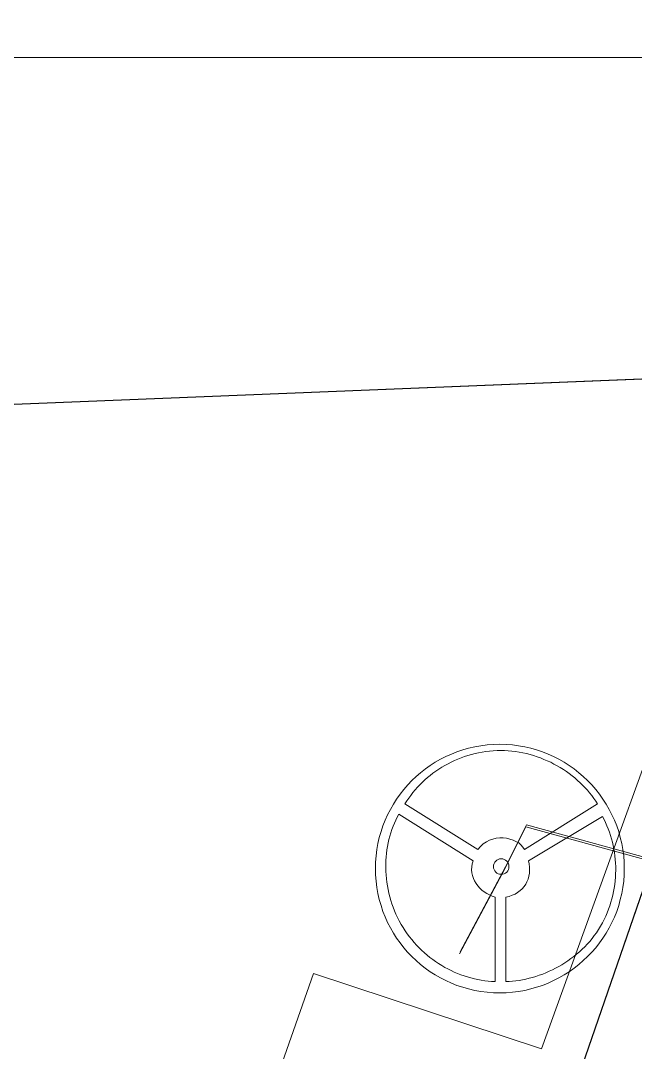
# Model space of a CAD drawing. Header units: millimetres. Extents: x 519 to 9564855, y -810 to 5021775.
# Drawn here: x 9533446.1 to 9533497.5, y 4998916.9 to 4999003.1 of the extents above; entities that cross this region are included whole.
import ezdxf

# ---------------------------------------------------------------- set-up
doc = ezdxf.new("R2010")
doc.units = ezdxf.units.MM
doc.header["$LTSCALE"] = 2
doc.header["$MEASUREMENT"] = 0
doc.layers.add('GRID_PULKOVO', color=7, linetype='Continuous')
for name, color, linetype, lineweight in [('PPLINE_GAS', 4, 'GAS_LINE', 30), ('SteamInjInfrastructure', 25, 'Continuous', 100), ('Электро', 1, 'Continuous', 30), ('Электроснаб', 1, 'Continuous', 18), ('Электроснабжене', 1, 'Continuous', 18)]:
    doc.layers.add(name, color=color, linetype=linetype, lineweight=lineweight)
doc.styles.add('92051501$0$STANDARD', font='simplex.shx')
doc.linetypes.add('GAS_LINE', pattern='A,0.5,-0.2,["G",92051501$0$STANDARD,S=0.1,R=0,X=-0.1,Y=-0.05],-0.05', length=0.75)
doc.linetypes.add('STM_LINE', pattern='A,0.5,-0.2,["S",92051501$0$STANDARD,S=0.1,R=0,X=-0.1,Y=-0.05],-0.05', length=0.75)

msp = doc.modelspace()

# ---------------------------------------------------------------- linework, layer by layer
at = {"layer": 'GRID_PULKOVO', "lineweight": 0}
msp.add_line((9533000, 4999000), (9548000, 4999000), dxfattribs=at)
at = {"layer": 'PPLINE_GAS', "lineweight": 0, "ltscale": 25}
for p, q in [((9533561.77422, 4999117.0199), (9533489.61515, 4998917.1775)), ((9533470.58211, 4998923.4759), (9533447.85692, 4998858.3216)), ((9533489.61515, 4998917.1775), (9533470.58211, 4998923.4759))]:
    msp.add_line(p, q, dxfattribs=at)
at = {"layer": 'SteamInjInfrastructure', "color": 6, "linetype": 'STM_LINE', "lineweight": 0, "ltscale": 15}
for p, q in [((9533482.56686, 4998942.00134, 0), (9533483.05504, 4998942.16751, 0)), ((9533483.05504, 4998942.16751, 0), (9533483.54322, 4998942.30252, 0)), ((9533483.54322, 4998942.30252, 0), (9533484.05217, 4998942.42714, 0)), ((9533484.05217, 4998942.42714, 0), (9533484.56113, 4998942.51022, 0)), ((9533484.56113, 4998942.51022, 0), (9533485.08046, 4998942.58291, 0)), ((9533485.08046, 4998942.58291, 0), (9533485.61019, 4998942.62443, 0)), ((9533485.61019, 4998942.62443, 0), (9533486.1503, 4998942.6348, 0)), ((9533486.1503, 4998942.6348, 0), (9533486.68002, 4998942.6244, 0)), ((9533486.68002, 4998942.6244, 0), (9533487.19935, 4998942.58283, 0)), ((9533487.19935, 4998942.58283, 0), (9533487.71869, 4998942.5101, 0)), ((9533487.71869, 4998942.5101, 0), (9533488.22763, 4998942.42699, 0)), ((9533488.22763, 4998942.42699, 0), (9533488.72619, 4998942.30233, 0)), ((9533488.72619, 4998942.30233, 0), (9533489.21436, 4998942.16729, 0)), ((9533489.21436, 4998942.16729, 0), (9533489.70253, 4998942.00108, 0)), ((9533480.74915, 4998941.12893, 0), (9533481.1854, 4998941.37819, 0)), ((9533481.1854, 4998941.37819, 0), (9533481.63204, 4998941.60668, 0)), ((9533481.63204, 4998941.60668, 0), (9533482.09945, 4998941.8144, 0)), ((9533482.09945, 4998941.8144, 0), (9533482.56686, 4998942.00134, 0)), ((9533482.6322, 4998941.39165), (9533482.36215, 4998941.26701)), ((9533482.91264, 4998941.5059), (9533482.6322, 4998941.39165)), ((9533483.20347, 4998941.59938), (9533482.91264, 4998941.5059)), ((9533483.48391, 4998941.69286), (9533483.20347, 4998941.59938)), ((9533483.78513, 4998941.78635), (9533483.48391, 4998941.69286)), ((9533484.07596, 4998941.85905), (9533483.78513, 4998941.78635)), ((9533484.37717, 4998941.92137), (9533484.07596, 4998941.85905)), ((9533484.67838, 4998941.97331), (9533484.37717, 4998941.92137)), ((9533484.9796, 4998942.02524), (9533484.67838, 4998941.97331)), ((9533485.2912, 4998942.0564), (9533484.9796, 4998942.02524)), ((9533485.6028, 4998942.08756), (9533485.2912, 4998942.0564)), ((9533485.9144, 4998942.09795), (9533485.6028, 4998942.08756)), ((9533486.226, 4998942.10833), (9533485.9144, 4998942.09795)), ((9533486.53761, 4998942.09795), (9533486.226, 4998942.10833)), ((9533486.84921, 4998942.08756), (9533486.53761, 4998942.09795)), ((9533487.16081, 4998942.0564), (9533486.84921, 4998942.08756)), ((9533487.46202, 4998942.02524), (9533487.16081, 4998942.0564)), ((9533487.77362, 4998941.97331), (9533487.46202, 4998942.02524)), ((9533488.07484, 4998941.91099), (9533487.77362, 4998941.97331)), ((9533488.37605, 4998941.84867), (9533488.07484, 4998941.91099)), ((9533488.67727, 4998941.76557), (9533488.37605, 4998941.84867)), ((9533488.9681, 4998941.68248), (9533488.67727, 4998941.76557)), ((9533489.25892, 4998941.589), (9533488.9681, 4998941.68248)), ((9533489.54975, 4998941.48513), (9533489.25892, 4998941.589)), ((9533489.83019, 4998941.37088), (9533489.54975, 4998941.48513)), ((9533489.70253, 4998942.00108, 0), (9533490.16992, 4998941.81411, 0)), ((9533490.11063, 4998941.24624), (9533489.83019, 4998941.37088)), ((9533490.16992, 4998941.81411, 0), (9533490.62693, 4998941.60635, 0)), ((9533490.62693, 4998941.60635, 0), (9533491.07355, 4998941.37783, 0)), ((9533491.07355, 4998941.37783, 0), (9533491.50978, 4998941.12853, 0)), ((9533479.53388, 4998940.25649, 0), (9533479.92858, 4998940.56807, 0)), ((9533479.92858, 4998940.56807, 0), (9533480.33367, 4998940.85889, 0)), ((9533480.33367, 4998940.85889, 0), (9533480.74915, 4998941.12893, 0)), ((9533481.05342, 4998940.55033), (9533480.80414, 4998940.38414)), ((9533481.3027, 4998940.71651), (9533481.05342, 4998940.55033)), ((9533481.56237, 4998940.86193), (9533481.3027, 4998940.71651)), ((9533481.82204, 4998941.00734), (9533481.56237, 4998940.86193)), ((9533482.09209, 4998941.14237), (9533481.82204, 4998941.00734)), ((9533482.36215, 4998941.26701), (9533482.09209, 4998941.14237)), ((9533490.39108, 4998941.1216), (9533490.11063, 4998941.24624)), ((9533490.66113, 4998940.97618), (9533490.39108, 4998941.1216)), ((9533490.93118, 4998940.83077), (9533490.66113, 4998940.97618)), ((9533491.19085, 4998940.68535), (9533490.93118, 4998940.83077)), ((9533491.45052, 4998940.51917), (9533491.19085, 4998940.68535)), ((9533491.6998, 4998940.35298), (9533491.45052, 4998940.51917)), ((9533491.50978, 4998941.12853, 0), (9533491.93563, 4998940.85846, 0)), ((9533491.93563, 4998940.85846, 0), (9533492.3407, 4998940.56762, 0)), ((9533492.3407, 4998940.56762, 0), (9533492.73538, 4998940.256, 0)), ((9533478.45362, 4998939.22824, 0), (9533478.79639, 4998939.59176, 0)), ((9533478.79639, 4998939.59176, 0), (9533479.15994, 4998939.93451, 0)), ((9533479.15994, 4998939.93451, 0), (9533479.53388, 4998940.25649, 0)), ((9533479.89011, 4998939.65707), (9533479.67199, 4998939.44934)), ((9533480.10823, 4998939.84403), (9533479.89011, 4998939.65707)), ((9533480.33674, 4998940.03099), (9533480.10823, 4998939.84403)), ((9533480.56525, 4998940.21795), (9533480.33674, 4998940.03099)), ((9533480.80414, 4998940.38414), (9533480.56525, 4998940.21795)), ((9533491.9387, 4998940.17641), (9533491.6998, 4998940.35298)), ((9533492.17759, 4998939.99983), (9533491.9387, 4998940.17641)), ((9533492.41648, 4998939.81287), (9533492.17759, 4998939.99983)), ((9533492.63461, 4998939.61552), (9533492.41648, 4998939.81287)), ((9533492.85273, 4998939.41818), (9533492.63461, 4998939.61552)), ((9533492.73538, 4998940.256, 0), (9533493.10929, 4998939.934, 0)), ((9533493.10929, 4998939.934, 0), (9533493.47282, 4998939.59123, 0)), ((9533493.47282, 4998939.59123, 0), (9533493.81556, 4998939.22768, 0)), ((9533477.82, 4998938.45965, 0), (9533478.12123, 4998938.85433, 0)), ((9533478.12123, 4998938.85433, 0), (9533478.45362, 4998939.22824, 0)), ((9533479.07995, 4998938.81575), (9533478.89299, 4998938.58724)), ((9533479.26691, 4998939.03387), (9533479.07995, 4998938.81575)), ((9533479.46426, 4998939.2416), (9533479.26691, 4998939.03387)), ((9533479.67199, 4998939.44934), (9533479.46426, 4998939.2416)), ((9533493.06046, 4998939.21044), (9533492.85273, 4998939.41818)), ((9533493.26819, 4998939.00271), (9533493.06046, 4998939.21044)), ((9533493.45516, 4998938.78459), (9533493.26819, 4998939.00271)), ((9533493.64212, 4998938.56647), (9533493.45516, 4998938.78459)), ((9533493.81556, 4998939.22768, 0), (9533494.14793, 4998938.85375, 0)), ((9533494.14793, 4998938.85375, 0), (9533494.45951, 4998938.45904, 0)), ((9533477.25909, 4998937.62873, 0), (9533477.52916, 4998938.05458, 0)), ((9533477.52916, 4998938.05458, 0), (9533477.82, 4998938.45965, 0)), ((9533478.38404, 4998937.89133), (9533478.22824, 4998937.64205)), ((9533478.53984, 4998938.13022), (9533478.38404, 4998937.89133)), ((9533478.71641, 4998938.35873), (9533478.53984, 4998938.13022)), ((9533478.89299, 4998938.58724), (9533478.71641, 4998938.35873)), ((9533493.81869, 4998938.33796), (9533493.64212, 4998938.56647)), ((9533493.98488, 4998938.10945), (9533493.81869, 4998938.33796)), ((9533494.15106, 4998937.88094), (9533493.98488, 4998938.10945)), ((9533494.29648, 4998937.64205), (9533494.15106, 4998937.88094)), ((9533494.45951, 4998938.45904, 0), (9533494.75033, 4998938.05395, 0)), ((9533494.75033, 4998938.05395, 0), (9533495.02036, 4998937.62808, 0)), ((9533476.78127, 4998936.74588, 0), (9533477.00979, 4998937.1925, 0)), ((9533477.00979, 4998937.1925, 0), (9533477.25909, 4998937.62873, 0)), ((9533478.22824, 4998937.64205), (9533484.31485, 4998933.83013)), ((9533488.20987, 4998933.83013), (9533494.29648, 4998937.64205)), ((9533495.02036, 4998937.62808, 0), (9533495.26963, 4998937.19183, 0)), ((9533495.26963, 4998937.19183, 0), (9533495.49812, 4998936.7452, 0)), ((9533476.38654, 4998935.81109, 0), (9533476.57352, 4998936.28887, 0)), ((9533476.57352, 4998936.28887, 0), (9533476.78127, 4998936.74588, 0)), ((9533477.45639, 4998936.29923, 0), (9533477.34213, 4998936.03956, 0)), ((9533477.58104, 4998936.5485, 0), (9533477.45639, 4998936.29923, 0)), ((9533477.71607, 4998936.79778, 0), (9533477.58104, 4998936.5485, 0)), ((9533483.9168, 4998932.90254, 0), (9533477.71607, 4998936.79778, 0)), ((9533494.70873, 4998936.58942, 0), (9533488.53888, 4998932.90237, 0)), ((9533494.84374, 4998936.34014, 0), (9533494.70873, 4998936.58942, 0)), ((9533494.96837, 4998936.08046, 0), (9533494.84374, 4998936.34014, 0)), ((9533495.49812, 4998936.7452, 0), (9533495.71623, 4998936.28817, 0)), ((9533495.71623, 4998936.28817, 0), (9533495.90317, 4998935.81038, 0)), ((9533476.08529, 4998934.83475, 0), (9533476.23072, 4998935.33331, 0)), ((9533476.23072, 4998935.33331, 0), (9533476.38654, 4998935.81109, 0)), ((9533477.13437, 4998935.50985, 0), (9533477.04088, 4998935.22941, 0)), ((9533477.23825, 4998935.7799, 0), (9533477.13437, 4998935.50985, 0)), ((9533477.34213, 4998936.03956, 0), (9533477.23825, 4998935.7799, 0)), ((9533488.32959, 4998935.74387, 0), (9533486.57146, 4998932.22093, 0)), ((9533488.364, 4998935.903), (9533486.606, 4998932.38)), ((9533499.06646, 4998932.78376, 0), (9533488.32959, 4998935.74387, 0)), ((9533499.10098, 4998932.94329), (9533488.364, 4998935.903)), ((9533495.08262, 4998935.81041, 0), (9533494.96837, 4998936.08046, 0)), ((9533495.19686, 4998935.55073, 0), (9533495.08262, 4998935.81041, 0)), ((9533495.29033, 4998935.28068, 0), (9533495.19686, 4998935.55073, 0)), ((9533495.3838, 4998935.00023, 0), (9533495.29033, 4998935.28068, 0)), ((9533495.90317, 4998935.81038, 0), (9533496.06934, 4998935.33258, 0)), ((9533496.06934, 4998935.33258, 0), (9533496.20435, 4998934.83401, 0)), ((9533475.97102, 4998934.33619, 0), (9533476.08529, 4998934.83475, 0)), ((9533476.88506, 4998934.66853, 0), (9533476.82273, 4998934.38809, 0)), ((9533476.95778, 4998934.95936, 0), (9533476.88506, 4998934.66853, 0)), ((9533477.04088, 4998935.22941, 0), (9533476.95778, 4998934.95936, 0)), ((9533484.76148, 4998934.29753), (9533485.02115, 4998934.4741)), ((9533485.02115, 4998934.4741), (9533485.28081, 4998934.60913)), ((9533485.28081, 4998934.60913), (9533485.56126, 4998934.70261)), ((9533485.56126, 4998934.70261), (9533485.85208, 4998934.77532)), ((9533485.85208, 4998934.77532), (9533486.14291, 4998934.80648)), ((9533486.14291, 4998934.80648), (9533486.43374, 4998934.80648)), ((9533486.43374, 4998934.80648), (9533486.71418, 4998934.77532)), ((9533486.71418, 4998934.77532), (9533486.99462, 4998934.713)), ((9533486.99462, 4998934.713), (9533487.25429, 4998934.6299)), ((9533487.25429, 4998934.6299), (9533487.49318, 4998934.51565)), ((9533487.49318, 4998934.51565), (9533487.72169, 4998934.38062)), ((9533495.46689, 4998934.71979, 0), (9533495.3838, 4998935.00023, 0)), ((9533495.53958, 4998934.43934, 0), (9533495.46689, 4998934.71979, 0)), ((9533495.61228, 4998934.1589, 0), (9533495.53958, 4998934.43934, 0)), ((9533496.20435, 4998934.83401, 0), (9533496.31858, 4998934.33545, 0)), ((9533475.81518, 4998933.30791, 0), (9533475.87752, 4998933.82725, 0)), ((9533475.87752, 4998933.82725, 0), (9533475.97102, 4998934.33619, 0)), ((9533476.71884, 4998933.80644, 0), (9533476.68767, 4998933.51562, 0)), ((9533476.77079, 4998934.09727, 0), (9533476.71884, 4998933.80644, 0)), ((9533476.82273, 4998934.38809, 0), (9533476.77079, 4998934.09727, 0)), ((9533484.31485, 4998933.83013), (9533484.52258, 4998934.07941)), ((9533484.52258, 4998934.07941), (9533484.76148, 4998934.29753)), ((9533487.72169, 4998934.38062), (9533487.90865, 4998934.21443)), ((9533487.90865, 4998934.21443), (9533488.07484, 4998934.03786)), ((9533488.07484, 4998934.03786), (9533488.20987, 4998933.83013)), ((9533495.6642, 4998933.86807, 0), (9533495.61228, 4998934.1589, 0)), ((9533495.71613, 4998933.58763, 0), (9533495.6642, 4998933.86807, 0)), ((9533495.74728, 4998933.2968, 0), (9533495.71613, 4998933.58763, 0)), ((9533496.31858, 4998934.33545, 0), (9533496.41204, 4998933.8265, 0)), ((9533496.41204, 4998933.8265, 0), (9533496.48473, 4998933.30716, 0)), ((9533475.76321, 4998932.24847, 0), (9533475.77361, 4998932.77819, 0)), ((9533475.77361, 4998932.77819, 0), (9533475.81518, 4998933.30791, 0)), ((9533476.63572, 4998932.91319, 0), (9533476.62532, 4998932.61197, 0)), ((9533476.6565, 4998933.2144, 0), (9533476.63572, 4998932.91319, 0)), ((9533476.68767, 4998933.51562, 0), (9533476.6565, 4998933.2144, 0)), ((9533483.84408, 4998932.64287, 0), (9533483.9168, 4998932.90254, 0)), ((9533485.72744, 4998932.77068), (9533485.66512, 4998932.66681)), ((9533485.80015, 4998932.87455), (9533485.72744, 4998932.77068)), ((9533485.90402, 4998932.94725), (9533485.80015, 4998932.87455)), ((9533486.00788, 4998933.00957), (9533485.90402, 4998932.94725)), ((9533486.13252, 4998933.05112), (9533486.00788, 4998933.00957)), ((9533486.26755, 4998933.06151), (9533486.13252, 4998933.05112)), ((9533486.40258, 4998933.05112), (9533486.26755, 4998933.06151)), ((9533486.51683, 4998933.00957), (9533486.40258, 4998933.05112)), ((9533486.63109, 4998932.94725), (9533486.51683, 4998933.00957)), ((9533486.72457, 4998932.87455), (9533486.63109, 4998932.94725)), ((9533486.80766, 4998932.77068), (9533486.72457, 4998932.87455)), ((9533486.85959, 4998932.66681), (9533486.80766, 4998932.77068)), ((9533488.53888, 4998932.90237, 0), (9533488.60119, 4998932.63231, 0)), ((9533495.77843, 4998932.99558, 0), (9533495.74728, 4998933.2968, 0)), ((9533495.79919, 4998932.70475, 0), (9533495.77843, 4998932.99558, 0)), ((9533495.81995, 4998932.41393, 0), (9533495.79919, 4998932.70475, 0)), ((9533496.48473, 4998933.30716, 0), (9533496.52626, 4998932.77744, 0)), ((9533496.52626, 4998932.77744, 0), (9533496.53663, 4998932.24771, 0)), ((9533475.77357, 4998931.70836, 0), (9533475.76321, 4998932.24847, 0)), ((9533476.62532, 4998932.61197, 0), (9533476.62531, 4998932.31076, 0)), ((9533476.62531, 4998932.31076, 0), (9533476.63568, 4998932.00954, 0)), ((9533476.63568, 4998932.00954, 0), (9533476.65644, 4998931.70833, 0)), ((9533486.57146, 4998932.22093, 0), (9533482.7902, 4998925.11707, 0)), ((9533486.606, 4998932.38), (9533482.825, 4998925.276)), ((9533483.79213, 4998932.14431, 0), (9533483.80253, 4998932.39359, 0)), ((9533483.81289, 4998931.89503, 0), (9533483.79213, 4998932.14431, 0)), ((9533483.80253, 4998932.39359, 0), (9533483.84408, 4998932.64287, 0)), ((9533483.86482, 4998931.65613, 0), (9533483.81289, 4998931.89503, 0)), ((9533485.62358, 4998932.54217), (9533485.61319, 4998932.40715)), ((9533485.61319, 4998932.40715), (9533485.62358, 4998932.27212)), ((9533485.66512, 4998932.66681), (9533485.62358, 4998932.54217)), ((9533485.62358, 4998932.27212), (9533485.66512, 4998932.15786)), ((9533485.66512, 4998932.15786), (9533485.72744, 4998932.04361)), ((9533485.72744, 4998932.04361), (9533485.80015, 4998931.95013)), ((9533485.80015, 4998931.95013), (9533485.90402, 4998931.86704)), ((9533485.90402, 4998931.86704), (9533486.00788, 4998931.8151)), ((9533486.00788, 4998931.8151), (9533486.13252, 4998931.77356)), ((9533486.40258, 4998931.77356), (9533486.51683, 4998931.8151)), ((9533486.51683, 4998931.8151), (9533486.63109, 4998931.86704)), ((9533486.63109, 4998931.86704), (9533486.72457, 4998931.95013)), ((9533486.72457, 4998931.95013), (9533486.80766, 4998932.04361)), ((9533486.80766, 4998932.04361), (9533486.85959, 4998932.15786)), ((9533486.90114, 4998932.54217), (9533486.85959, 4998932.66681)), ((9533486.85959, 4998932.15786), (9533486.90114, 4998932.27212)), ((9533486.91153, 4998932.40715), (9533486.90114, 4998932.54217)), ((9533486.90114, 4998932.27212), (9533486.91153, 4998932.40715)), ((9533488.61155, 4998931.85331, 0), (9533488.57, 4998931.60403, 0)), ((9533488.60119, 4998932.63231, 0), (9533488.63234, 4998932.36225, 0)), ((9533488.63234, 4998932.10259, 0), (9533488.61155, 4998931.85331, 0)), ((9533488.63234, 4998932.36225, 0), (9533488.63234, 4998932.10259, 0)), ((9533498.61345, 4998931.92949, 0), (9533490.98364, 4998909.87477, 0)), ((9533498.648, 4998932.089), (9533491.019, 4998910.034)), ((9533495.79915, 4998931.52067, 0), (9533495.80954, 4998931.8115, 0)), ((9533495.80954, 4998931.8115, 0), (9533495.81994, 4998932.11271, 0)), ((9533495.81994, 4998932.11271, 0), (9533495.81995, 4998932.41393, 0)), ((9533496.53663, 4998932.24771, 0), (9533496.52622, 4998931.7076, 0)), ((9533475.8151, 4998931.17864, 0), (9533475.77357, 4998931.70836, 0)), ((9533475.8774, 4998930.6593, 0), (9533475.8151, 4998931.17864, 0)), ((9533476.65644, 4998931.70833, 0), (9533476.67721, 4998931.39673, 0)), ((9533476.67721, 4998931.39673, 0), (9533476.71874, 4998931.09551, 0)), ((9533476.71874, 4998931.09551, 0), (9533476.76028, 4998930.79429, 0)), ((9533483.93752, 4998931.42762, 0), (9533483.86482, 4998931.65613, 0)), ((9533484.04138, 4998931.2095, 0), (9533483.93752, 4998931.42762, 0)), ((9533484.16601, 4998931.00176, 0), (9533484.04138, 4998931.2095, 0)), ((9533484.30103, 4998930.80441, 0), (9533484.16601, 4998931.00176, 0)), ((9533486.13252, 4998931.77356), (9533486.26755, 4998931.76317)), ((9533486.26755, 4998931.76317), (9533486.40258, 4998931.77356)), ((9533488.41418, 4998931.14702, 0), (9533488.3103, 4998930.93929, 0)), ((9533488.50767, 4998931.36513, 0), (9533488.41418, 4998931.14702, 0)), ((9533488.57, 4998931.60403, 0), (9533488.50767, 4998931.36513, 0)), ((9533495.7368, 4998930.91824, 0), (9533495.76797, 4998931.21946, 0)), ((9533495.76797, 4998931.21946, 0), (9533495.79915, 4998931.52067, 0)), ((9533496.48465, 4998931.17788, 0), (9533496.41193, 4998930.65855, 0)), ((9533496.52622, 4998931.7076, 0), (9533496.48465, 4998931.17788, 0)), ((9533475.97086, 4998930.15035, 0), (9533475.8774, 4998930.6593, 0)), ((9533476.0851, 4998929.65178, 0), (9533475.97086, 4998930.15035, 0)), ((9533476.76028, 4998930.79429, 0), (9533476.82259, 4998930.49308, 0)), ((9533476.82259, 4998930.49308, 0), (9533476.8849, 4998930.19186, 0)), ((9533476.8849, 4998930.19186, 0), (9533476.95759, 4998929.89064, 0)), ((9533484.46721, 4998930.61744, 0), (9533484.30103, 4998930.80441, 0)), ((9533484.64378, 4998930.45124, 0), (9533484.46721, 4998930.61744, 0)), ((9533484.84112, 4998930.29544, 0), (9533484.64378, 4998930.45124, 0)), ((9533485.04885, 4998930.1604, 0), (9533484.84112, 4998930.29544, 0)), ((9533485.27735, 4998930.03575, 0), (9533485.04885, 4998930.1604, 0)), ((9533487.41702, 4998930.11877, 0), (9533487.17812, 4998930.01491, 0)), ((9533487.63514, 4998930.2434, 0), (9533487.41702, 4998930.11877, 0)), ((9533487.8325, 4998930.3992, 0), (9533487.63514, 4998930.2434, 0)), ((9533488.00908, 4998930.55499, 0), (9533487.8325, 4998930.3992, 0)), ((9533488.17527, 4998930.74194, 0), (9533488.00908, 4998930.55499, 0)), ((9533488.3103, 4998930.93929, 0), (9533488.17527, 4998930.74194, 0)), ((9533495.57058, 4998930.02499, 0), (9533495.6433, 4998930.3262, 0)), ((9533495.6433, 4998930.3262, 0), (9533495.69524, 4998930.61703, 0)), ((9533495.69524, 4998930.61703, 0), (9533495.7368, 4998930.91824, 0)), ((9533496.31843, 4998930.1496, 0), (9533496.20416, 4998929.65105, 0)), ((9533496.41193, 4998930.65855, 0), (9533496.31843, 4998930.1496, 0)), ((9533476.2305, 4998929.15321, 0), (9533476.0851, 4998929.65178, 0)), ((9533476.95759, 4998929.89064, 0), (9533477.04067, 4998929.58943, 0)), ((9533477.04067, 4998929.58943, 0), (9533477.13415, 4998929.2986, 0)), ((9533477.13415, 4998929.2986, 0), (9533477.238, 4998929.00776, 0)), ((9533485.50586, 4998929.94227, 0), (9533485.27735, 4998930.03575, 0)), ((9533485.74475, 4998929.85916, 0), (9533485.50586, 4998929.94227, 0)), ((9533485.74449, 4998922.7962, 0), (9533485.74475, 4998929.85916, 0)), ((9533486.63801, 4998929.85913, 0), (9533486.63775, 4998922.79617, 0)), ((9533486.91845, 4998929.92144, 0), (9533486.63801, 4998929.85913, 0)), ((9533487.17812, 4998930.01491, 0), (9533486.91845, 4998929.92144, 0)), ((9533495.32127, 4998929.14213, 0), (9533495.41476, 4998929.43295, 0)), ((9533495.41476, 4998929.43295, 0), (9533495.49786, 4998929.72378, 0)), ((9533495.49786, 4998929.72378, 0), (9533495.57058, 4998930.02499, 0)), ((9533496.20416, 4998929.65105, 0), (9533496.06911, 4998929.15249, 0)), ((9533476.38628, 4998928.66503, 0), (9533476.2305, 4998929.15321, 0)), ((9533476.57322, 4998928.19762, 0), (9533476.38628, 4998928.66503, 0)), ((9533477.238, 4998929.00776, 0), (9533477.35224, 4998928.71693, 0)), ((9533477.35224, 4998928.71693, 0), (9533477.47687, 4998928.4261, 0)), ((9533477.47687, 4998928.4261, 0), (9533477.61189, 4998928.14565, 0)), ((9533494.98886, 4998928.26966, 0), (9533495.11351, 4998928.55009, 0)), ((9533495.11351, 4998928.55009, 0), (9533495.21739, 4998928.84092, 0)), ((9533495.21739, 4998928.84092, 0), (9533495.32127, 4998929.14213, 0)), ((9533495.90291, 4998928.66432, 0), (9533495.71593, 4998928.19692, 0)), ((9533496.06911, 4998929.15249, 0), (9533495.90291, 4998928.66432, 0)), ((9533476.78094, 4998927.7406, 0), (9533476.57322, 4998928.19762, 0)), ((9533477.00943, 4998927.29396, 0), (9533476.78094, 4998927.7406, 0)), ((9533477.61189, 4998928.14565, 0), (9533477.75729, 4998927.86521, 0)), ((9533477.75729, 4998927.86521, 0), (9533477.91309, 4998927.58476, 0)), ((9533477.91309, 4998927.58476, 0), (9533478.06888, 4998927.3147, 0)), ((9533494.55259, 4998927.41796, 0), (9533494.7084, 4998927.6984, 0)), ((9533494.7084, 4998927.6984, 0), (9533494.85382, 4998927.97884, 0)), ((9533494.85382, 4998927.97884, 0), (9533494.98886, 4998928.26966, 0)), ((9533495.49779, 4998927.73992, 0), (9533495.26927, 4998927.2933, 0)), ((9533495.71593, 4998928.19692, 0), (9533495.49779, 4998927.73992, 0)), ((9533477.2587, 4998926.85771, 0), (9533477.00943, 4998927.29396, 0)), ((9533477.52874, 4998926.43185, 0), (9533477.2587, 4998926.85771, 0)), ((9533478.06888, 4998927.3147, 0), (9533478.24544, 4998927.05502, 0)), ((9533478.24544, 4998927.05502, 0), (9533478.41162, 4998926.79535, 0)), ((9533478.41162, 4998926.79535, 0), (9533478.59857, 4998926.54606, 0)), ((9533493.84626, 4998926.40009, 0), (9533494.03323, 4998926.63898, 0)), ((9533494.03323, 4998926.63898, 0), (9533494.2202, 4998926.88825, 0)), ((9533494.2202, 4998926.88825, 0), (9533494.38639, 4998927.14792, 0)), ((9533494.38639, 4998927.14792, 0), (9533494.55259, 4998927.41796, 0)), ((9533495.01997, 4998926.85707, 0), (9533494.7499, 4998926.43122, 0)), ((9533495.26927, 4998927.2933, 0), (9533495.01997, 4998926.85707, 0)), ((9533477.81955, 4998926.02676, 0), (9533477.52874, 4998926.43185, 0)), ((9533478.12075, 4998925.63205, 0), (9533477.81955, 4998926.02676, 0)), ((9533478.59857, 4998926.54606, 0), (9533478.79591, 4998926.30716, 0)), ((9533478.79591, 4998926.30716, 0), (9533478.99325, 4998926.06826, 0)), ((9533478.99325, 4998926.06826, 0), (9533479.19059, 4998925.83975, 0)), ((9533479.19059, 4998925.83975, 0), (9533479.4087, 4998925.62162, 0)), ((9533493.23341, 4998925.70421, 0), (9533493.44116, 4998925.9327, 0)), ((9533493.44116, 4998925.9327, 0), (9533493.6489, 4998926.16121, 0)), ((9533493.6489, 4998926.16121, 0), (9533493.84626, 4998926.40009, 0)), ((9533494.45906, 4998926.02615, 0), (9533494.14744, 4998925.63146, 0)), ((9533494.7499, 4998926.43122, 0), (9533494.45906, 4998926.02615, 0)), ((9533478.45311, 4998925.25812, 0), (9533478.12075, 4998925.63205, 0)), ((9533478.79586, 4998924.89457, 0), (9533478.45311, 4998925.25812, 0)), ((9533479.4087, 4998925.62162, 0), (9533479.61643, 4998925.41387, 0)), ((9533479.61643, 4998925.41387, 0), (9533479.84493, 4998925.20613, 0)), ((9533479.84493, 4998925.20613, 0), (9533480.07343, 4998925.00878, 0)), ((9533480.07343, 4998925.00878, 0), (9533480.31231, 4998924.82181, 0)), ((9533492.31936, 4998924.89407, 0), (9533492.55826, 4998925.09141, 0)), ((9533492.55826, 4998925.09141, 0), (9533492.78677, 4998925.28875, 0)), ((9533492.78677, 4998925.28875, 0), (9533493.01529, 4998925.49648, 0)), ((9533493.01529, 4998925.49648, 0), (9533493.23341, 4998925.70421, 0)), ((9533493.81505, 4998925.25756, 0), (9533493.47228, 4998924.89403, 0)), ((9533494.14744, 4998925.63146, 0), (9533493.81505, 4998925.25756, 0)), ((9533479.15938, 4998924.55179, 0), (9533478.79586, 4998924.89457, 0)), ((9533479.53329, 4998924.22979, 0), (9533479.15938, 4998924.55179, 0)), ((9533479.92797, 4998923.91818, 0), (9533479.53329, 4998924.22979, 0)), ((9533480.31231, 4998924.82181, 0), (9533480.5512, 4998924.63484, 0)), ((9533480.5512, 4998924.63484, 0), (9533480.79009, 4998924.46864, 0)), ((9533480.79009, 4998924.46864, 0), (9533481.03937, 4998924.30244, 0)), ((9533481.03937, 4998924.30244, 0), (9533481.29903, 4998924.14663, 0)), ((9533481.29903, 4998924.14663, 0), (9533481.5483, 4998923.99082, 0)), ((9533490.80286, 4998923.91778, 0), (9533491.06253, 4998924.06318, 0)), ((9533491.06253, 4998924.06318, 0), (9533491.32221, 4998924.20859, 0)), ((9533491.32221, 4998924.20859, 0), (9533491.58188, 4998924.37477, 0)), ((9533491.58188, 4998924.37477, 0), (9533491.83117, 4998924.54094, 0)), ((9533491.83117, 4998924.54094, 0), (9533492.08045, 4998924.71751, 0)), ((9533492.08045, 4998924.71751, 0), (9533492.31936, 4998924.89407, 0)), ((9533492.7348, 4998924.22931, 0), (9533492.34009, 4998923.91772, 0)), ((9533493.10873, 4998924.55128, 0), (9533492.7348, 4998924.22931, 0)), ((9533493.47228, 4998924.89403, 0), (9533493.10873, 4998924.55128, 0)), ((9533480.33304, 4998923.62733, 0), (9533479.92797, 4998923.91818, 0)), ((9533480.7485, 4998923.35726, 0), (9533480.33304, 4998923.62733, 0)), ((9533481.18474, 4998923.10797, 0), (9533480.7485, 4998923.35726, 0)), ((9533481.5483, 4998923.99082, 0), (9533481.81835, 4998923.85579, 0)), ((9533481.81835, 4998923.85579, 0), (9533482.07802, 4998923.72075, 0)), ((9533482.07802, 4998923.72075, 0), (9533482.34806, 4998923.5961, 0)), ((9533482.34806, 4998923.5961, 0), (9533482.61812, 4998923.48184, 0)), ((9533482.61812, 4998923.48184, 0), (9533482.89855, 4998923.37796, 0)), ((9533482.89855, 4998923.37796, 0), (9533483.1686, 4998923.27408, 0)), ((9533483.1686, 4998923.27408, 0), (9533483.44904, 4998923.19098, 0)), ((9533483.44904, 4998923.19098, 0), (9533483.73987, 4998923.10787, 0)), ((9533488.88129, 4998923.14923, 0), (9533489.16173, 4998923.23232, 0)), ((9533489.16173, 4998923.23232, 0), (9533489.44218, 4998923.32579, 0)), ((9533489.44218, 4998923.32579, 0), (9533489.72262, 4998923.42964, 0)), ((9533489.72262, 4998923.42964, 0), (9533489.99268, 4998923.5335, 0)), ((9533489.99268, 4998923.5335, 0), (9533490.26274, 4998923.65813, 0)), ((9533490.26274, 4998923.65813, 0), (9533490.5328, 4998923.78276, 0)), ((9533490.5328, 4998923.78276, 0), (9533490.80286, 4998923.91778, 0)), ((9533491.50914, 4998923.35687, 0), (9533491.07288, 4998923.10761, 0)), ((9533491.935, 4998923.62691, 0), (9533491.50914, 4998923.35687, 0)), ((9533492.34009, 4998923.91772, 0), (9533491.935, 4998923.62691, 0)), ((9533481.63136, 4998922.87944, 0), (9533481.18474, 4998923.10797, 0)), ((9533482.09875, 4998922.67169, 0), (9533481.63136, 4998922.87944, 0)), ((9533482.56615, 4998922.48471, 0), (9533482.09875, 4998922.67169, 0)), ((9533483.05432, 4998922.3289, 0), (9533482.56615, 4998922.48471, 0)), ((9533483.54249, 4998922.18346, 0), (9533483.05432, 4998922.3289, 0)), ((9533483.73987, 4998923.10787, 0), (9533484.02031, 4998923.03516, 0)), ((9533484.02031, 4998923.03516, 0), (9533484.30074, 4998922.97283, 0)), ((9533484.30074, 4998922.97283, 0), (9533484.59157, 4998922.92088, 0)), ((9533484.59157, 4998922.92088, 0), (9533484.8824, 4998922.86894, 0)), ((9533484.8824, 4998922.86894, 0), (9533485.16284, 4998922.83777, 0)), ((9533485.16284, 4998922.83777, 0), (9533485.45366, 4998922.81698, 0)), ((9533485.45366, 4998922.81698, 0), (9533485.74449, 4998922.7962, 0)), ((9533486.63775, 4998922.79617, 0), (9533486.91819, 4998922.80654, 0)), ((9533486.91819, 4998922.80654, 0), (9533487.19863, 4998922.82731, 0)), ((9533487.19863, 4998922.82731, 0), (9533487.47907, 4998922.85846, 0)), ((9533487.47907, 4998922.85846, 0), (9533487.75952, 4998922.89999, 0)), ((9533487.75952, 4998922.89999, 0), (9533488.03996, 4998922.95192, 0)), ((9533488.03996, 4998922.95192, 0), (9533488.3204, 4998923.00384, 0)), ((9533488.3204, 4998923.00384, 0), (9533488.60085, 4998923.07654, 0)), ((9533488.60085, 4998923.07654, 0), (9533488.88129, 4998923.14923, 0)), ((9533489.21363, 4998922.32867, 0), (9533488.72545, 4998922.18327, 0)), ((9533489.70182, 4998922.48445, 0), (9533489.21363, 4998922.32867, 0)), ((9533490.16922, 4998922.6714, 0), (9533489.70182, 4998922.48445, 0)), ((9533490.62625, 4998922.87911, 0), (9533490.16922, 4998922.6714, 0)), ((9533491.07288, 4998923.10761, 0), (9533490.62625, 4998922.87911, 0)), ((9533484.05143, 4998922.06919, 0), (9533483.54249, 4998922.18346, 0)), ((9533484.56038, 4998921.97569, 0), (9533484.05143, 4998922.06919, 0)), ((9533485.07971, 4998921.91335, 0), (9533484.56038, 4998921.97569, 0)), ((9533485.60943, 4998921.87179, 0), (9533485.07971, 4998921.91335, 0)), ((9533486.14954, 4998921.86138, 0), (9533485.60943, 4998921.87179, 0)), ((9533486.67926, 4998921.87175, 0), (9533486.14954, 4998921.86138, 0)), ((9533487.1986, 4998921.91328, 0), (9533486.67926, 4998921.87175, 0)), ((9533487.71794, 4998921.97558, 0), (9533487.1986, 4998921.91328, 0)), ((9533488.22689, 4998922.06904, 0), (9533487.71794, 4998921.97558, 0)), ((9533488.72545, 4998922.18327, 0), (9533488.22689, 4998922.06904, 0))]:
    msp.add_line(p, q, dxfattribs=at)
at = {"layer": 'Электро'}
msp.add_line((9533427.07558, 4998970.30543, 0), (9533580.87475, 4998976.52655, -0.00006), dxfattribs=at)
at = {"layer": 'Электроснаб', "color": 1, "linetype": 'ByBlock', "lineweight": 0}
msp.add_line((9533427.07558, 4998970.30543, 0), (9533580.87475, 4998976.52655, -0.00006), dxfattribs=at)
at = {"layer": 'Электроснабжене', "color": 1, "linetype": 'ByBlock', "lineweight": 0}
msp.add_line((9533427.07558, 4998970.30543, 0), (9533580.87475, 4998976.52655, -0.00006), dxfattribs=at)

doc.saveas('drawing.dxf')
